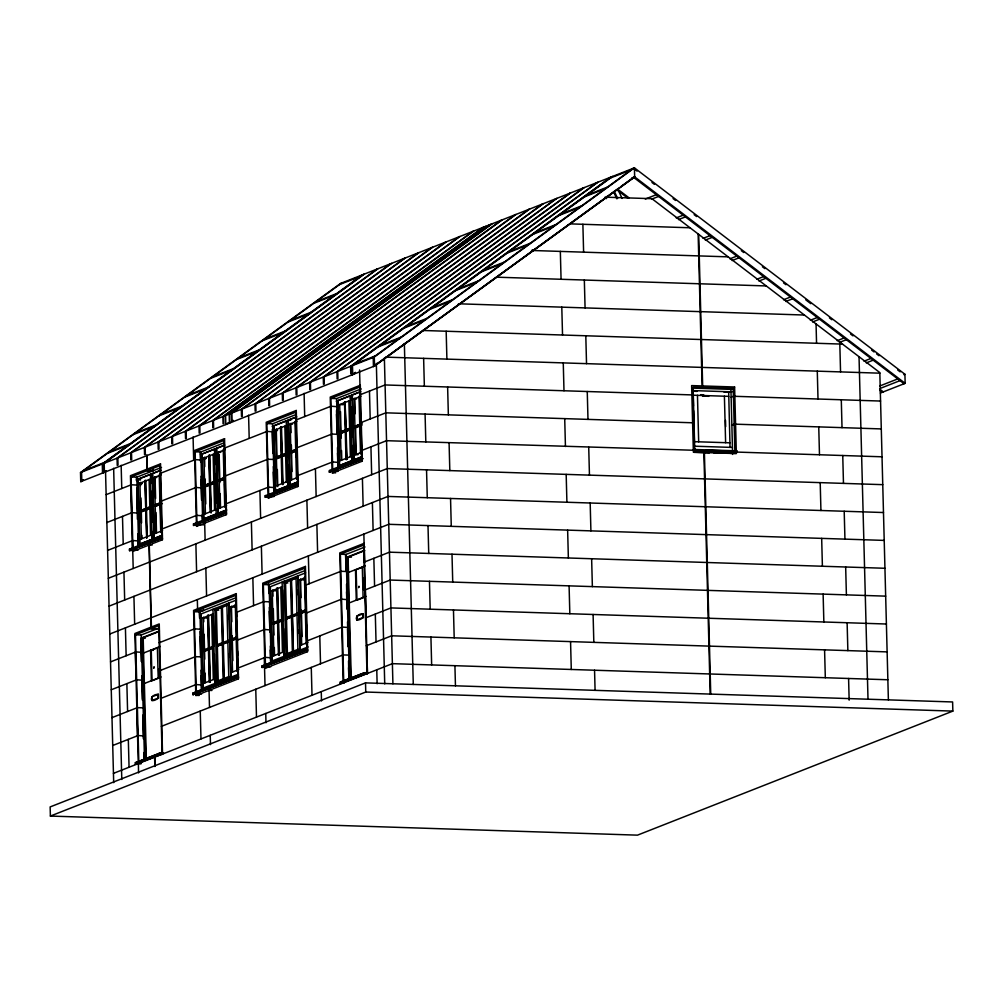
<?xml version="1.0" encoding="UTF-8"?>
<svg xmlns="http://www.w3.org/2000/svg" width="1003" height="1003" viewBox="0 0 1003 1003"><rect width="100%" height="100%" fill="white"/><g stroke="black" fill="none" stroke-linecap="round" stroke-linejoin="round"><path stroke-width="1.5" d="M606.376 198.644L607.58 195.761M341.722 282.984L81.569 472.137L81.807 481.227L80.742 481.641L80.503 472.563L340.644 283.41L634.423 167.852L904.919 374.257L905.157 383.334L880.371 393.026M362.447 274.835L102.293 463.988L102.544 473.065L106.142 470.808M363.525 274.408L103.372 463.562L103.61 472.651M364.327 274.095L104.187 463.248L104.375 470.47L103.572 470.783M83.262 479.747L80.742 481.641L374.52 366.032L634.661 176.942L634.423 167.852L374.282 357.018L80.503 472.563M377.191 269.03L117.05 458.183L117.238 465.405L118.028 465.091L117.84 457.869L377.981 268.716M390.844 263.664L130.703 452.817L130.892 460.038L131.694 459.725L131.506 452.503L391.646 263.35M404.51 258.285L144.369 447.438L144.557 454.66L145.347 454.346L145.159 447.125L405.3 257.972M418.163 252.919L158.023 442.072L158.211 449.294L159.013 448.98L158.825 441.759L418.966 252.606M431.829 247.54L171.689 436.694L171.877 443.915L172.666 443.602L172.478 436.38L432.619 247.227M445.482 242.174L185.342 431.328L185.53 438.549L186.332 438.236L186.144 431.014L446.285 241.861M459.148 236.796L199.008 425.949L199.196 433.171L199.986 432.857L199.798 425.636L459.938 236.482M472.802 231.43L212.661 420.583L212.849 427.805L213.652 427.491L213.463 420.27L473.604 231.116M483.032 227.405L222.892 416.558L223.08 423.78L223.882 423.467L223.694 416.245L483.835 227.092M485.728 226.339L225.587 415.493L225.825 424.52L228.345 422.677M489.339 224.923L229.198 414.076L229.436 423.09L233.223 420.345M491.232 224.171L231.091 413.336L231.279 420.545L232.082 420.232L231.894 413.023L492.034 223.857M501.462 220.158L241.322 409.312L241.51 416.521L242.312 416.207L242.124 408.998L502.265 219.845M515.128 214.78L254.988 403.933L255.176 411.155L255.966 410.841L255.778 403.62L515.918 214.466M528.782 209.401L268.641 398.567L268.829 405.776L269.631 405.463L269.443 398.254L529.584 209.088M542.447 204.035L282.307 393.189L282.495 400.41L283.285 400.097L283.097 392.875L543.237 203.722M556.101 198.657L295.96 387.822L296.148 395.032L296.951 394.718L296.763 387.509L556.903 198.343M569.767 193.291L309.626 382.444L309.814 389.666L310.604 389.352L310.416 382.13L570.557 192.977M583.42 187.912L323.279 377.065L323.467 384.287L324.27 383.973L324.082 376.752L584.222 187.599M597.086 182.546L336.945 371.699L337.133 378.921L337.923 378.607L337.735 371.386L597.876 182.233M610.739 177.167L350.599 366.321L350.787 373.542L351.589 373.229M611.554 176.854L351.401 366.007L351.652 375.084L355.25 372.828M612.632 176.428L352.479 365.594L352.717 374.671M351.652 375.084L355.438 372.339M637.081 171.124L633.357 168.278L373.204 357.432L373.455 366.509L618.437 188.376M620.957 186.545L633.595 177.355L904.092 383.748M373.455 366.509L634.661 176.879L905.157 383.334M339.566 284.551L360.278 276.414M610.476 177.995L631.175 169.858M315.932 301.74L336.632 293.591M586.83 195.184L607.542 187.047M631.74 178.02L634.661 176.879M313.763 303.307L334.475 295.17M584.674 196.764L605.386 188.614M290.13 320.496L310.842 312.347M561.041 213.94L581.74 205.803M287.961 322.076L308.673 313.926M558.872 215.52L579.584 207.37M264.328 339.252L285.04 331.115M535.238 232.709L555.95 224.559M262.172 340.832L282.884 332.683M533.082 234.276L553.781 226.126M238.538 358.021L259.238 349.871M509.436 251.465L530.148 243.315M236.369 359.588L257.081 351.439M507.28 253.032L527.992 244.882M645.268 199.058L656.313 194.707M651.662 199.146L658.57 196.425M531.552 250.625L534.323 249.534M212.736 376.777L233.448 368.628M483.647 270.221L504.359 262.071M210.58 378.344L231.279 370.195M481.478 271.788L502.19 263.651M186.934 395.533L207.646 387.384M457.844 288.977L478.556 280.827M184.778 397.1L205.49 388.963M455.688 290.544L476.387 282.407M161.144 414.289L181.844 406.14M432.042 307.733L452.754 299.596M158.975 415.856L179.687 407.719M429.886 309.313L450.598 301.163M676.235 217.902L683.143 215.181M135.342 433.045L156.054 424.908M406.253 326.489L426.965 318.352M678.492 219.607L685.388 216.899M133.186 434.625L153.885 426.476M404.084 328.069L424.796 319.919M109.54 451.801L130.252 443.665M380.45 345.258L401.162 337.108M107.384 453.381L128.096 445.232M378.294 346.825L399.006 338.675M83.75 470.57L104.462 462.421M354.648 364.014L375.36 355.864M703.065 238.363L709.974 235.655M705.31 240.081L712.218 237.36M133.01 551.337L131.067 476.977L159.991 465.605L161.934 539.965M197.039 526.149L195.096 451.801L224.02 440.417L225.963 514.777M268.766 497.939L266.811 423.592L295.735 412.208L297.69 486.568M335.666 472.852L332.795 472.764L330.84 398.404L359.764 387.033L361.719 461.38M131.067 476.977L136.822 477.165L161.521 467.448M195.096 451.801L200.851 451.989L223.982 442.887M266.811 423.592L272.565 423.78L295.709 414.678M330.84 398.404L336.594 398.592L361.18 388.926M136.496 479.785L160.656 470.294M200.525 454.61L224.685 445.106M272.252 426.4L296.399 416.897M336.281 401.213L360.428 391.709M161.007 470.244L152.606 473.554L154.299 538.461M223.631 445.62L216.635 448.366L218.328 513.273L226.728 509.975M286.444 420.909L273.844 425.861L275.549 490.768L288.137 485.816L287.573 464.201M296.75 416.859L288.35 420.157L290.055 485.063L298.455 481.766M360.779 391.671L352.379 394.969L354.084 459.875L361.08 457.13M106.142 494.655L131.268 484.775L136.772 485.063M160.192 473.403L195.297 459.6L200.55 460.013M224.221 448.216L267.024 431.39L272.202 431.791M295.948 420.006L331.053 406.202L336.231 406.616M359.977 394.818L385.077 384.951L693.311 394.956M138.213 483.835L150.814 478.882M152.719 478.13L161.119 474.82M214.843 453.695L202.242 458.647L205.791 458.76M216.748 452.942L225.148 449.632M273.969 430.437L286.557 425.485L287.372 456.465M288.475 424.733L296.875 421.423M337.998 405.25L350.586 400.297M352.504 399.545L360.904 396.248M729.896 258.837L736.791 256.116M732.14 260.542L739.035 257.834M106.87 522.525L131.995 512.646L137.248 513.06M160.919 501.274L196.024 487.471L201.277 487.884M224.948 476.086L267.751 459.261L273.506 459.449M296.675 447.877L331.78 434.073L337.535 434.261M360.704 422.702L385.816 412.822L694.038 422.827M140.809 510.427L149.259 507.104M160.956 502.503L155.315 504.722L155.352 506.252L161.445 504.045M204.838 485.251L214.705 481.365M224.07 479.421L219.381 481.064L219.344 479.534L224.985 477.328M286.419 453.155L276.552 457.029L276.602 458.559L286.457 454.685M291.071 451.325L296.7 449.118M362.146 423.379L355.1 426.15L355.137 427.667L362.183 424.896M142.677 509.888L149.723 507.117M155.778 504.735L160.004 503.08M205.289 485.264L213.752 481.929M224.033 477.892L219.344 479.534M277.016 457.055L286.883 453.168M291.522 451.35L295.747 449.683M341.045 431.867L350.912 427.993M361.193 423.943L355.551 426.162L356.241 452.604M149.297 508.634L140.846 511.956L149.76 508.646M155.352 506.252L162.398 503.481M204.875 486.768L214.742 482.894M219.381 481.064L225.023 478.845M291.108 452.854L296.738 450.635M340.631 433.371L350.486 429.497L350.448 427.968L340.594 431.854L340.631 433.371L350.95 429.51M205.339 486.781L213.789 483.459M277.054 458.572L286.921 454.698M291.56 452.867L295.797 451.2M355.589 427.679L359.826 426.024M756.713 279.298L763.622 276.59M758.958 281.016L765.866 278.295M107.609 550.409L132.722 540.517L137.975 540.93M161.646 529.145L196.751 515.341L201.942 515.755M225.675 503.957L268.478 487.132L273.731 487.546M297.402 475.748L332.507 461.944L337.76 462.358M361.431 450.573L386.544 440.693L695.743 450.322C696.258 452.29 696.132 447.275 693.587 449.595L693.625 450.673L695.743 450.322M139.68 539.589L152.268 534.637M154.186 533.884L162.586 530.587M203.709 514.414L216.297 509.449M218.215 508.697L226.615 505.399M275.424 486.204L288.024 481.239M289.93 480.487L298.33 477.19M339.453 461.016L352.053 456.064M353.959 455.312L360.967 452.554M146.802 537.934L144.72 480.562M138.201 544.692L162.348 535.201M226.377 510.013L202.23 519.516L202.104 514.878M298.104 481.804L273.957 491.307L273.305 466.571M362.133 456.616L337.986 466.119L337.497 447.576M155.703 537.909L161.295 535.702M216.422 514.025L203.822 518.977L202.13 454.071L214.717 449.118L215.118 464.539M161.897 538.435L159.878 538.172L159.891 538.912L129.487 550.622L129.45 549.155L159.627 537.432L161.872 537.357M226.377 513.072L223.907 512.997L223.92 513.724L193.516 525.434L193.479 523.98L223.318 512.245L222.892 513.887L222.854 512.42L226.352 511.994L225.926 513.248M270.584 494.629L265.243 497.225L265.206 495.77L295.383 484.048L297.615 483.96M361.644 458.785L362.133 459.675L359.651 459.6L359.676 460.327L329.272 472.049L329.235 470.583L359.061 458.847L358.648 460.49L358.61 459.023L363.199 458.634M130.252 548.992L130.515 550.459L130.503 549.732L147.855 542.911M150.738 541.77L157.972 538.924M162.01 537.345L158.825 537.608L158.863 539.075L159.878 538.172M208.988 518.864L194.068 524.732L197.002 524.632M211.884 517.724L223.907 512.997M273.48 493.489L295.622 484.788L297.64 485.038M359.651 459.6L329.824 471.335L332.745 471.234M129.487 550.622L159.891 538.912M193.516 525.434L223.92 513.724M265.243 497.225L295.647 485.515L295.622 484.788M329.272 472.049L359.676 460.327M265.808 497.25L295.647 485.515M132.973 549.807L132.484 548.917M265.795 496.523L268.716 496.422M783.544 299.772L790.439 297.051M785.788 301.477L792.696 298.769M108.337 578.28L149.497 562.081M149.723 561.993L387.271 468.564L704.557 478.87M810.361 320.233L817.269 317.525M812.618 321.95L819.514 319.23M109.064 606.151L387.998 496.435L883.48 512.533M699.868 388.362L702.163 387.459L698.138 233.95M700.42 388.374L702.702 387.471L698.69 234.376M837.192 340.707L844.087 337.986M839.436 342.424L846.344 339.704M692.321 388.111L730.924 389.365L733.218 388.462L734.923 453.532M109.791 634.021L150.964 617.823M151.177 617.748L388.738 524.306L706.012 534.612M728.579 391.784L724.078 392.236M731.124 397.163L733.419 396.26L880.559 401.05M138.815 761.841L135.48 634.811L158.712 625.671L162.085 754.243M199.271 695.455L196.387 695.367L194.193 611.717L235.755 595.368L237.949 679.018M265.532 668.161L263.35 584.523L304.899 568.174L307.094 651.812M343.753 682.792L340.381 554.22L363.613 545.08L366.985 673.652M135.48 634.811L141.235 634.999L158.662 628.141M194.193 611.717L199.948 611.905L235.868 597.775M263.35 584.523L269.105 584.711L304.925 570.619M340.381 554.22L346.148 554.408L365.017 546.974M199.635 614.526L236.445 600.045M268.779 587.332L305.589 572.851M159.402 630.962L140.934 638.221L141.548 661.717M345.834 557.63L364.302 550.371M158.449 631.765L143.178 637.77L146.338 758.632M364.741 550.634L348.079 557.179L351.238 678.028M291.246 579.747L295.521 578.054M215.118 608.533L215.156 610.062L227.129 605.348L227.079 603.819M284.263 581.339L284.3 582.856L296.274 578.154L296.236 576.625M201.352 618.563L213.326 613.861M229.123 607.642L235.768 605.035M270.497 591.369L282.47 586.655M298.267 580.449L304.912 577.828M864.009 361.168L870.917 358.46M866.266 362.885L873.162 360.177M110.531 661.892L135.932 651.9L141.185 652.314M159.164 642.76L194.645 628.806L199.835 629.22M236.207 612.457L263.789 601.612L269.556 601.8M305.351 585.263L340.832 571.309L346.599 571.497M364.064 562.169L389.465 552.177L706.739 562.482M143.579 653.016L160.229 646.459M348.48 572.425L365.13 565.868M158.085 647.599L151.252 650.283L152.055 680.761L158.888 678.078L158.65 668.938M362.986 567.008L356.165 569.691L356.955 600.17L363.788 597.487M694.678 449.52L737.218 450.836L737.255 452.303L694.628 451.011L694.603 450.284M694.628 451.011L737.255 452.303M204.06 649.806L213.764 646.195M228.772 641.82L216.899 646.308L216.849 644.779L228.734 640.303M237.109 636.817L231.831 638.886L231.869 640.415L237.147 638.334M273.217 622.612L282.909 618.989M297.929 614.626L286.043 619.102L286.005 617.585L297.891 613.096M306.254 609.611L300.975 611.692L301.013 613.209L306.304 611.14M903.853 374.671L904.919 374.257M213.338 647.7L204.098 651.336L212.486 648.239M216.899 646.308L228.32 641.807M282.495 620.506L273.255 624.129L282.946 620.518M286.043 619.102L297.465 614.613M232.332 640.428L237.611 638.347M301.477 613.234L305.439 611.667M879.794 385.979L897.748 378.921M111.258 689.763L136.659 679.771L141.849 680.184M159.891 670.631L195.372 656.677L201.127 656.865M236.934 640.328L264.516 629.483L269.769 629.897M306.078 613.134L341.559 599.18L346.812 599.593M364.791 590.04L390.192 580.047L707.479 590.353M880.659 388.236L899.992 380.639M144.369 683.494L161.032 676.95M349.282 602.903L365.932 596.346M735.939 450.849L736.114 452.265L735.863 451.626L730.961 453.544M733.707 452.955L713.998 452.992M736.026 452.04L737.004 451.663L737.029 452.391M151.679 696.859L158.399 694.364L158.487 698.025C148.482 705.56 149.673 693.888 158.399 694.364M356.579 616.268L363.299 613.773L363.399 617.434C353.395 624.957 354.573 613.297 363.299 613.773M151.779 700.52L158.487 698.025M356.679 619.929L363.399 617.434M111.985 717.634L137.386 707.642L143.153 707.83M160.618 698.502L196.099 684.547L201.352 684.961M237.661 668.199L265.256 657.354L270.509 657.767M306.805 641.005L342.299 627.051L347.477 627.464M365.531 617.911L390.919 607.918L708.206 618.224M203.057 683.62L215.018 678.906M230.815 672.7L238.802 669.553M272.202 656.426L284.175 651.712M299.972 645.493L307.946 642.359M217.062 682.73L217.012 681.2L228.985 676.498L229.023 678.015M286.206 655.536L286.168 654.006L298.142 649.305L298.179 650.822M238.388 674.242L201.578 688.722L201.089 670.167M308.071 646.935L270.722 661.516L270.321 646.07M192.827 693.186L235.291 676.486L192.827 693.186L192.864 694.653L235.906 677.965L235.893 677.238L238.363 677.313L238.338 676.235L234.84 676.661L234.878 678.128L238.513 677.514M304.448 649.28L304.034 650.922L303.984 649.468L307.482 649.041L307.507 650.12L305.037 650.032L305.062 650.771L262.009 667.446L261.971 665.992L304.787 649.292L264.203 665.252M193.441 694.665L193.629 693.023M198.168 692.07L218.24 684.171M221.099 683.043L228.27 680.235M231.129 679.106L235.893 677.238M270.722 666.807L262.573 666.744L265.494 666.644M264.453 665.992L284.513 658.106M287.385 656.978L305.037 650.032M192.864 694.653L235.906 677.965M262.009 667.446L305.062 650.771M112.712 745.505L138.126 735.512L143.366 735.926M161.358 726.373L343.026 654.921L348.781 655.109M366.258 645.782L391.646 635.789L708.933 646.108M141.222 763.697L138.276 763.609L134.878 633.507L159.251 623.929L162.536 754.068L160.066 753.993L160.079 754.72L135.367 764.198L135.33 762.731L159.477 753.24L162.06 753.165M340.23 682.14L364.716 672.649L340.23 682.14L340.268 683.607L364.992 674.129L364.967 673.389L345.634 680.999M135.33 762.731L159.816 753.253M366.96 672.574L363.926 672.825L363.964 674.292L367.587 673.677M160.066 753.993L136.383 763.308L140.997 763.459M344.355 682.817L340.819 682.893L343.302 682.968M135.367 764.198L160.079 754.72M340.268 683.607L364.992 674.129M113.439 773.376L392.386 663.66L887.856 679.758M365.518 682.88L50.15 806.926L50.388 816.066L637.482 835.148L952.85 711.102L952.612 701.962L365.518 682.88L365.756 692.032L50.388 816.066M133.086 548.716L129.45 549.155M163.614 753.015L159.013 753.416L159.051 754.883L162.687 754.269M135.668 762.744L138.364 762.481L138.552 772.887M605.072 197.165L651.912 198.682L879.819 372.577L888.382 699.893M569.767 223.857L690.026 227.769M531.703 250.474L698.715 255.903M699.254 255.915L728.153 256.856M496.598 277.179L699.442 283.774M699.994 283.786L766.267 285.943M458.434 303.784L700.169 311.645M700.721 311.657L804.393 315.03M422.89 330.476L700.909 339.515M701.448 339.528L842.507 344.117M385.867 357.131L879.832 373.179M733.218 388.462L693.098 387.171L694.803 452.228M692.734 390.581L732.102 391.86M693.186 391.233L697.198 391.396M700.721 394.693L703.73 394.793M693.161 395.195L728.705 396.348M702.564 396.11L708.745 396.31M356.579 398.956L354.209 398.881L355.676 454.635L358.033 454.71M343.252 404.698L339.704 404.585L341.158 460.339M881.286 428.92L734.146 424.131L731.864 425.034L733.293 425.084M290.795 420.232L288.124 420.157L289.829 485.063M292.55 424.131L290.18 424.056L291.647 479.823M729.921 442.824L694.389 441.671L693.575 410.691M275.148 430.475L277.518 430.55M694.189 446.197L732.416 447.438M693.587 449.595L694.74 449.62M706.288 450.234L724.793 450.836M706.551 450.673L720.43 451.124M734.873 452.014L882.013 456.791M732.566 452.917L734.02 452.955M693.938 452.34L709.372 452.842M220.823 452.34L218.466 452.265L219.92 508.032M359.199 459.775L362.284 459.875M206.317 458.058L203.948 457.97L205.414 513.737M705.096 478.895L882.753 484.662M330.025 470.42L329.837 472.062M337.973 471.41L330.275 471.159L329.724 471.861M297.515 478.845L295.546 421.247M156.794 477.528L154.437 477.453L155.891 533.22M295.383 484.048L295.07 485.502M140.545 479.334L137.862 479.246L139.567 544.153M294.92 484.223L294.619 485.678L298.255 485.063M137.837 479.835L140.508 479.923M142.288 483.233L139.918 483.158L141.385 538.924M139.404 483.872L141.762 483.947M265.206 495.77L265.996 495.595M266.246 496.335L273.944 496.585M223.456 513.172L226.528 513.273M706.563 534.637L884.207 540.404M194.281 523.804L194.093 525.459M193.479 523.98L196.513 523.729L196.55 524.807M203.759 524.845L194.532 524.544L193.968 525.259M159.627 537.432L159.327 538.887M159.427 538.36L162.499 538.461M707.291 562.507L884.934 568.275M152.18 545.03L149.058 545.03L151.24 628.605L156.995 628.793M130.503 549.732L138.188 549.983M351.439 557.141L347.439 557.004L350.636 679.144M708.018 590.378L885.662 596.146M303.52 579.884L299.972 579.772L301.677 644.829M283.536 582.129L285.905 582.204M284.3 582.856L287.848 582.969M275.762 590.817L272.202 590.692L273.907 655.749M708.745 618.249L886.401 624.016M234.376 607.091L230.828 606.978L232.533 672.023M215.156 610.062L218.704 610.175M206.605 618.011L203.057 617.898L204.762 682.943M709.472 646.12L887.128 651.887M157.22 628.718L151.466 628.53L149.271 544.942M145.209 637.682L142.526 637.595L145.723 759.735M142.276 638.272L144.946 638.359M304.586 650.22L307.658 650.308M293.428 652.364L291.071 579.621M286.168 654.006L288.538 654.081M153.321 650.358L150.575 650.257L151.365 680.749M261.971 665.992L262.773 665.816L262.585 667.471M262.473 667.271L263.024 666.556M341.033 681.977L340.844 683.62M340.732 683.419L341.283 682.717M217.012 681.2L219.381 681.288M365.756 692.032L952.85 711.102M211.959 690.478L209.05 690.377L209.502 707.441M193.416 693.938L201.565 694.013M136.132 762.568L135.944 764.211M651.963 182.483L654.445 184.376M673.063 198.569L675.546 200.462M694.151 214.667L696.634 216.56M741.305 250.65L743.787 252.543M762.393 266.748L764.875 268.641M783.493 282.833L785.976 284.727M805.823 299.884L810.788 303.671M829.406 317.863L831.888 319.756M850.494 333.961L852.976 335.855M871.594 350.06L874.064 351.953M876.547 353.846L879.029 355.739M897.647 369.944L900.13 371.837M617.823 189.304L628.994 197.817M879.631 389.064L883.355 391.91M616.757 189.717L627.916 198.243M879.807 390.43L882.289 392.323M618.187 189.931L622.061 198.431M614.363 191.372L617.61 198.481M613.573 191.686L616.807 198.795M859.032 356.717L868.009 699.229M839.824 344.029L840.552 371.9M841.291 399.771L842.019 427.642M842.746 455.512L843.473 483.383M844.2 511.254L844.94 539.125M845.667 566.996L846.394 594.867M847.121 622.738L847.861 650.621M848.588 678.492L849.152 700.169M816.053 323.919L816.555 343.264M817.282 371.148L818.009 399.018M818.749 426.889L819.476 454.76M820.203 482.631L820.93 510.502M821.67 538.373L822.397 566.244M823.124 594.115L823.852 621.985M824.579 649.856L825.319 677.727M730.924 389.365L732.629 454.434M728.667 391.747L730.034 447.401M725.508 420.407L725.67 426.639M724.404 396.21L725.62 442.687M704.407 452.541L710.738 694.126M703.868 452.529L710.187 694.101M697.461 395.332L698.677 441.809M693.048 390.631L693.449 406.039M582.881 224.283L583.608 252.154M584.335 280.025L585.075 307.896M585.802 335.767L586.529 363.65M587.256 391.521L587.984 419.392M588.723 447.263L589.451 475.134M590.178 503.004L590.905 530.875M591.632 558.746L592.372 586.617M593.099 614.488L593.826 642.359M594.553 670.23L595.08 690.365M560.338 251.402L561.066 279.273M561.793 307.144L562.533 335.015M563.26 362.885L563.987 390.756M564.714 418.627L565.441 446.498M566.181 474.381L566.908 502.252M567.635 530.123L568.362 557.994M569.09 585.865L569.829 613.736M570.557 641.607L571.284 669.477M446.172 331.241L446.899 359.112M447.626 386.982L448.354 414.853M449.081 442.724L449.82 470.595M450.548 498.466L451.275 526.337M452.002 554.208L452.729 582.079M453.469 609.949L454.196 637.82M454.923 665.704L455.45 685.826M423.63 358.347L424.357 386.218M425.084 414.101L425.811 441.972M426.538 469.843L427.278 497.714M428.005 525.585L428.732 553.455M429.46 581.326L430.187 609.197M430.926 637.068L431.654 664.939M404.359 343.502L413.286 684.46M384.375 358.008L392.913 683.795M376.338 363.362L384.726 683.883M374.282 357.018L374.52 366.095M369.468 391.095L370.195 418.966M370.934 446.836L371.662 474.707M372.389 502.578L373.116 530.449M373.843 558.32L374.583 586.191M375.31 614.062L376.037 641.933M376.764 669.803L377.128 683.745M359.563 369.957L360.215 394.731M360.942 422.602L361.682 450.472M362.409 478.343L363.136 506.214M363.863 534.085L364.59 561.956M365.33 589.827L366.057 617.698M366.785 645.568L367.437 673.477L364.152 543.325L339.779 552.916L343.139 681.463M359.575 396.06L361.042 452.09M359.011 396.285L360.516 453.87M363.274 577.678L363.587 589.864M362.309 566.983L363.099 597.462M362.961 613.761L363.048 617.422M364.377 672.649L364.415 674.104M354.824 398.128L355.225 413.687M352.153 394.969L353.858 459.875M356.918 616.281L357.018 619.942M355.476 569.666L356.266 600.158M350.548 398.78L350.473 395.721L337.873 400.686L339.578 465.593L352.166 460.628L351.765 445.219M350.749 406.491L351.564 437.471M350.248 395.721L351.94 460.628M348.881 400.974L350.348 456.729M347.038 459.374L345.07 401.764L346.574 459.361M344.957 402.002L346.461 459.6M344.505 401.99L346.01 459.587M346.148 554.408L349.433 679.884M346.536 584.247L347.063 608.884M347.527 621.835L348.179 646.885M348.542 660.977L348.894 678.555L348.53 667.71M346.549 591.82L347 608.884M347.527 628.994L347.966 646.045M340.519 411.619L341.208 438.073M341.534 450.523L341.785 459.863M337.647 400.673L339.353 465.58M336.594 398.592L338.425 468.313M336.519 410.478L337.133 433.66M336.506 414.339L337.021 434.487M337.522 453.043L337.923 468.539M315.418 468.664L316.146 496.535M316.873 524.406L317.612 552.277M319.794 635.902L320.521 663.773M321.261 691.644L321.499 700.934M304.097 393.339L304.699 416.558M306.893 500.171L307.62 528.054M308.36 555.925L309.087 583.796M311.269 667.409L312.008 695.28M305.765 587.984L305.89 592.648M306.742 625.32L306.868 629.984M307.156 640.867L307.231 643.976M305.025 577.089L306.78 643.964M304.461 577.302L306.203 644.189M300.587 579.032L301.076 597.688M301.401 610.137L302.091 636.579M295.847 437.045L296.374 457.28M296.825 474.406L296.951 479.07M294.982 421.473L296.487 479.058M298.142 575.872L300.085 650.069M297.916 575.872L299.859 650.069M297.277 589.877L297.402 594.516M298.33 630.11L298.418 633.206M296.01 576.625L297.954 650.822M290.795 423.316L291.033 432.644M291.359 445.106L292.049 471.56M291.522 579.634L293.39 650.822M290.494 579.847L292.4 652.577M286.219 420.909L287.911 485.816M284.852 426.15L286.319 481.916M281.504 426.965L283.009 484.562M285.529 581.991L287.435 654.721M281.041 426.952L282.545 484.537M280.928 427.19L282.395 483.22M280.476 427.178L281.943 483.208M284.037 581.326L285.98 655.523M282.545 589.751L283.36 620.732M283.561 628.48L284.288 656.288M282.119 582.079L284.062 656.275M280.765 587.332L282.47 652.389M276.276 429.021L276.978 455.475M277.342 469.492L277.793 486.605M275.675 429.76L277.129 485.527M273.618 425.861L275.323 490.768M277.718 588.021L279.473 654.896M277.254 588.009L278.897 655.122M272.565 423.78L274.396 493.501M276.69 588.222L278.445 655.109M272.327 429.485L272.941 452.666M272.314 433.334L272.841 453.481M273.33 472.037L273.806 490.63M272.816 589.952L272.979 596.171M273.305 608.608L273.995 635.049M274.32 647.499L274.521 655.272M268.24 495.52L268.265 496.598M270.384 586.793L272.327 660.99M270.146 586.793L272.089 660.99M269.105 584.711L271.174 663.723M268.691 583.671L268.942 593.513M269.305 607.417L269.957 632.153M268.541 584.95L268.804 592.71M269.293 611.303L269.82 631.414M270.308 649.994L270.622 662.394M265.657 495.582L265.695 497.049M259.902 490.505L260.63 518.375M261.369 546.246L262.096 574.117M264.278 657.73L265.018 685.601M265.745 713.472L265.983 722.762M248.581 415.167L249.195 438.399M251.377 522.011L252.117 549.882M252.844 577.753L253.571 605.624M255.765 689.237L256.492 717.12M236.545 612.068L236.658 616.745M237.561 650.96L237.686 655.623M238.012 668.061L238.087 671.183M235.881 604.282L237.636 671.157M235.304 604.508L237.059 671.383M235.291 676.486L235.329 677.94M231.43 606.226L231.843 621.772M232.207 635.777L232.859 660.664M228.997 603.066L230.941 677.263M228.772 603.066L230.715 677.263M223.832 449.457L225.299 505.487M228.082 615.529L228.17 618.625M229.098 654.219L229.185 657.316M223.719 449.695L224.158 466.809M224.609 483.935L225.186 505.725M223.255 449.683L224.76 507.267M226.854 603.819L228.797 678.015M219.155 454.635L219.883 482.656M220.171 493.551L220.535 507.556M222.378 606.828L224.246 678.015M221.914 606.815L223.707 679.783M221.35 607.041L223.255 679.771M216.41 448.366L218.102 513.273M215.369 473.83L216.134 503.255M214.492 449.118L216.197 514.025M213.137 454.359L214.592 510.126M216.385 609.185L218.278 681.927M214.88 608.52L216.824 682.717M209.777 455.174L211.282 512.771M209.314 455.161L210.831 512.746M209.213 455.4L210.68 511.43M213.363 615.403L214.128 644.829M214.379 654.132L215.143 683.482M212.975 609.272L214.918 683.469M208.749 455.387L210.216 511.417M211.608 614.526L213.313 679.583M204.562 457.23L204.8 466.571M205.126 479.02L205.778 503.92M208.574 615.215L210.317 682.103M208.11 615.203L209.865 682.078M207.997 615.441L209.715 680.761M207.546 615.428L209.288 682.303M204.675 523.152L205.126 540.203M205.853 568.074L206.58 595.945M210.229 735.312L210.48 744.602M201.891 454.071L203.596 518.977M200.851 451.989L202.681 521.71M200.462 452.165L200.738 462.333M201.101 476.237L201.703 499.419M200.287 452.228L200.6 461.543M201.089 480.111L201.603 500.271M203.659 617.146L203.785 621.81M204.111 634.26L204.762 659.147M205.126 673.138L205.377 682.466M203.333 609.034L203.371 610.564L197.616 610.376L197.328 599.593M201.227 613.999L203.17 688.196M201.001 613.986L202.945 688.183M199.948 611.905L202.017 690.917M199.534 610.865L199.71 617.61M200.086 631.526L200.725 656.263M199.346 610.601L199.61 618.362M200.111 636.93L200.625 657.09M201.127 675.646L201.478 689.6M193.077 437.007L193.679 460.227M195.873 543.852L196.601 571.723M200.249 711.077L200.976 738.948M159.803 474.632L161.307 532.229M159.69 474.883L159.966 485.778M160.455 504.446L160.994 524.682M159.226 474.858L160.731 532.455M155.039 476.701L155.615 498.491M155.979 512.508L156.506 532.743M153.045 469.254L153.083 470.771L147.328 470.583L146.914 455.149M152.82 469.329L152.87 470.858L147.102 470.67L146.701 455.224M157.396 647.574L158.198 678.053M152.381 473.541L154.073 538.448M158.048 694.364L158.148 698.013M159.477 753.24L159.515 754.695M150.939 483.521L150.688 474.306L138.101 479.258L139.793 544.165L152.393 539.213L152.193 531.54M151.14 491.269L151.942 522.25M150.463 474.294L152.168 539.2M149.108 479.547L150.563 535.314M154.826 757.102L155.076 766.392M154.612 757.19L154.851 766.48M152.017 696.872L152.117 700.533M145.748 480.362L147.215 536.392M145.285 480.349L146.689 538.172M140.533 482.405L140.608 485.527M140.934 497.977L141.586 522.876M141.912 535.326L142 538.448M141.235 634.999L144.532 760.475M136.822 477.165L138.64 546.886M141.924 675.809L142.539 699.292M142.953 714.951L143.567 738.434M143.93 752.526L144.131 760.362M136.91 488.16L137.561 512.947M138.226 540.805L138.414 545.456M140.909 641.469L141.436 661.604M141.912 680.184L142.451 700.307M142.915 717.333L143.467 739.023M136.433 477.353L136.408 480.537M136.91 495.244L137.411 519.253M137.912 533.872L138.113 545.557M138.828 762.305L138.853 763.383M131.004 484.875L131.744 512.746M132.471 540.617L133.198 568.5M133.926 596.371L134.665 624.242M135.392 652.113L136.12 679.984M136.847 707.855L137.574 735.726M130.039 549.907L130.064 550.647M121.15 465.292L121.764 488.524M122.491 516.395L123.219 544.265M123.946 572.136L124.673 600.007M125.413 627.878L126.14 655.749M126.867 683.62L127.594 711.491M128.321 739.361L129.061 767.232M113.64 468.263L121.789 779.481M105.516 470.758L113.69 782.666M160.518 463.862L130.453 475.685L132.446 551.562L162.499 539.739L160.518 463.862M224.547 438.675L194.482 450.497L196.475 526.374L226.528 514.552L224.547 438.675M296.274 410.465L266.209 422.288L268.19 498.165L298.255 486.342L296.274 410.465M360.303 385.277L330.238 397.1L332.219 472.977L362.284 461.154L360.303 385.277M236.282 593.626L193.592 610.413L195.823 695.58L238.513 678.793L236.282 593.626M305.439 566.419L262.736 583.219L264.968 668.387L307.67 651.599L305.439 566.419M154.073 667.008L153.735 668.123L154.073 667.008M358.974 586.404L358.635 587.532L358.974 586.404M734.61 386.995L691.631 385.591L693.374 452.177L736.352 453.582L734.61 386.995M346.048 570.168L345.634 554.659L345.985 570.168"/></g></svg>
